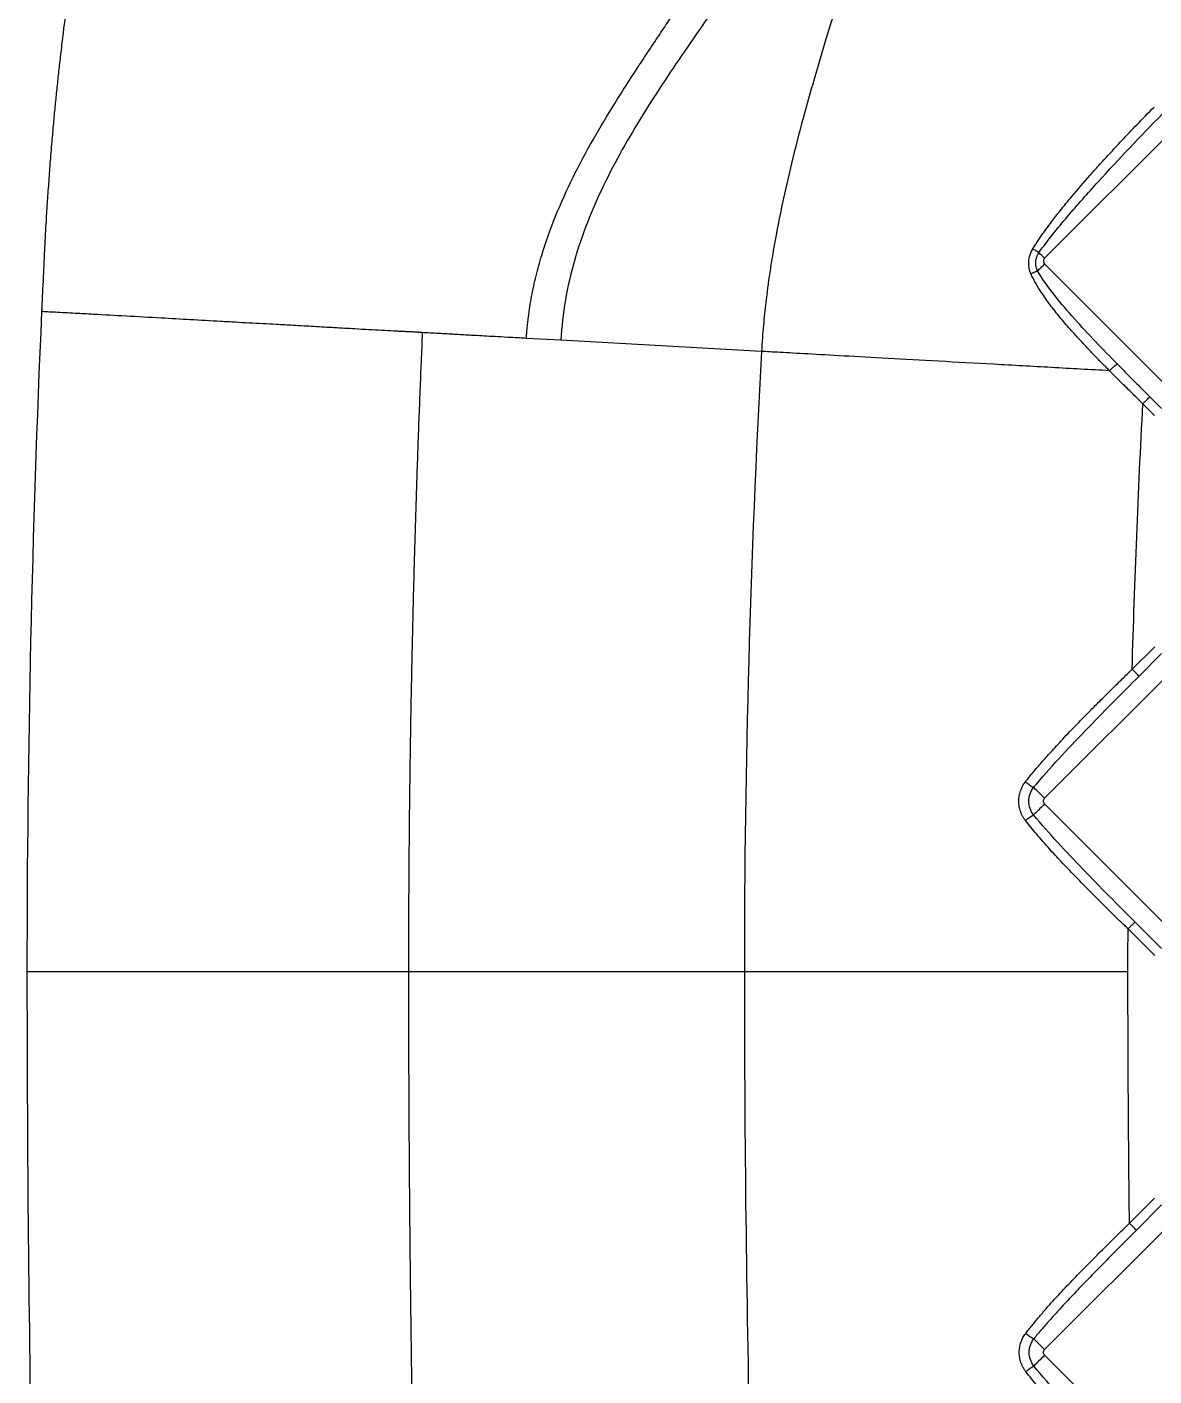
# Model space of a CAD drawing. Extents: x 525 to 613, y 487 to 635.
# Drawn here: x 551.92 to 557.6, y 545.08 to 551.88 of the extents above; entities that cross this region are included whole.
import ezdxf

# ---------------------------------------------------------------- set-up
doc = ezdxf.new("R2010")
doc.units = 0
doc.header["$MEASUREMENT"] = 0
doc.layers.add('1', color=4, linetype='Continuous')
doc.layers.add('STD TEST', color=3, linetype='Continuous')

# ---------------------------------------------------------------- blocks, each defined once
blk = doc.blocks.new('2023 VANGUARD')
at = {"layer": '1', "color": 3, "linetype": 'Continuous', "lineweight": 25}
for p, q in [((-11.251, -41.3205), (-11.9098, -41.9794)), ((-11.9098, -42.0076), (-11.251, -42.6665)), ((-14.3455, -42.3923), (-14.5201, -42.3826)), ((-13.3354, -42.4483), (-14.3455, -42.3923)), ((-11.4149, -42.7117), (-11.3556, -42.7711)), ((-11.3801, -42.6769), (-11.3207, -42.7362)), ((-11.3555, -43.9354), (-11.4688, -44.0487)), ((-11.3207, -43.9703), (-11.4339, -44.0835)), ((-11.251, -44.04), (-11.9098, -44.6989)), ((-11.9098, -44.7271), (-11.251, -45.386)), ((-11.4896, -45.3565), (-11.3555, -45.4906)), ((-11.4548, -45.3216), (-11.3207, -45.4557)), ((-15.1137, -45.5708), (-13.4219, -45.5708)), ((-11.3556, -46.7119), (-11.4823, -46.8387)), ((-11.3207, -46.7468), (-11.4474, -46.8735)), ((-11.251, -46.8165), (-11.9098, -47.4754)), ((-11.9098, -47.5036), (-11.251, -48.1625))]:
    blk.add_line(p, q, dxfattribs=at)
for points, knots in [([(-14.5201, -42.3825), (-14.5195, -42.3741), (-14.5183, -42.357), (-14.516, -42.331), (-14.5133, -42.304), (-14.509, -42.2678), (-14.5026, -42.2234), (-14.4905, -42.1535), (-14.4718, -42.0671), (-14.4345, -41.9315), (-14.3747, -41.7641), (-14.2571, -41.5054), (-14.1136, -41.2581), (-13.9803, -41.0509), (-13.9023, -40.9321), (-13.8463, -40.8477), (-13.7859, -40.7576), (-13.721, -40.6615), (-13.6587, -40.5689), (-13.5805, -40.4503), (-13.4905, -40.3082), (-13.403, -40.1545), (-13.3388, -40.0278), (-13.296, -39.9354), (-13.2545, -39.8366), (-13.2142, -39.7288), (-13.1784, -39.6237), (-13.15, -39.5386), (-13.1305, -39.4794), (-13.1137, -39.4284), (-13.0975, -39.3788), (-13.0865, -39.345), (-13.0811, -39.3286)], [0, 0, 0, 0, 0.007407, 0.015088, 0.023038, 0.031253, 0.047248, 0.062507, 0.093766, 0.125007, 0.186317, 0.249983, 0.374951, 0.437454, 0.466966, 0.499963, 0.526663, 0.562471, 0.60197, 0.624978, 0.687483, 0.749981, 0.780586, 0.812483, 0.839578, 0.874989, 0.9138, 0.937494, 0.954048, 0.968747, 0.984764, 1, 1, 1, 1]), ([(-12.9014, -39.5082), (-12.9117, -39.5406), (-12.9337, -39.6048), (-12.9707, -39.6998), (-13.0112, -39.7932), (-13.0549, -39.8853), (-13.1013, -39.9759), (-13.1665, -40.0951), (-13.2531, -40.2411), (-13.3632, -40.4126), (-13.4772, -40.5814), (-13.5933, -40.7488), (-13.7482, -40.9719), (-13.8996, -41.1975), (-14.0384, -41.431), (-14.1332, -41.6114), (-14.2154, -41.7978), (-14.2814, -41.9907), (-14.3274, -42.1894), (-14.3425, -42.3245), (-14.3455, -42.3923)], [0, 0, 0, 0, 0.0312482, 0.0624982, 0.0937482, 0.1249982, 0.1562482, 0.1874982, 0.2499982, 0.3124982, 0.3749982, 0.4374982, 0.4999982, 0.6249982, 0.6874982, 0.7499982, 0.8124982, 0.8749982, 0.9374982, 0.9999982, 0.9999982, 0.9999982, 0.9999982]), ([(-12.6571, -39.7525), (-12.6608, -39.7647), (-12.6679, -39.7886), (-12.6785, -39.8236), (-12.6888, -39.8573), (-12.6986, -39.8894), (-12.7081, -39.92), (-12.7171, -39.949), (-12.7256, -39.9764), (-12.7337, -40.0022), (-12.7413, -40.0263), (-12.7484, -40.0487), (-12.7549, -40.0695), (-12.761, -40.0885), (-12.7664, -40.1057), (-12.7714, -40.1212), (-12.7926, -40.1879), (-12.8347, -40.3192), (-12.8971, -40.5129), (-12.9592, -40.7084), (-13.0172, -40.8957), (-13.0724, -41.0809), (-13.1295, -41.2833), (-13.1961, -41.5409), (-13.2487, -41.7808), (-13.2866, -41.9975), (-13.3034, -42.1138), (-13.3144, -42.2025), (-13.3206, -42.2586), (-13.3263, -42.3183), (-13.3314, -42.3819), (-13.334, -42.4257), (-13.3354, -42.4483)], [0, 0, 0, 0, 0.01356, 0.026606, 0.03912, 0.051087, 0.062494, 0.073325, 0.083568, 0.093209, 0.102237, 0.110641, 0.11841, 0.125534, 0.132005, 0.137815, 0.142957, 0.207079, 0.28589, 0.362444, 0.428827, 0.498216, 0.571852, 0.656725, 0.786008, 0.836419, 0.892772, 0.911835, 0.931908, 0.953171, 0.975807, 1, 1, 1, 1]), ([(-16.8287, -40.6528), (-16.8303, -40.6652), (-16.8336, -40.6907), (-16.8386, -40.7285), (-16.8439, -40.7693), (-16.8503, -40.8201), (-16.8587, -40.8899), (-16.8683, -40.9713), (-16.8779, -41.0564), (-16.8864, -41.1371), (-16.8944, -41.2177), (-16.9026, -41.3028), (-16.9109, -41.3978), (-16.919, -41.4987), (-16.9267, -41.6019), (-16.9337, -41.7032), (-16.9408, -41.8167), (-16.9449, -41.8965), (-16.9473, -41.9416)], [0, 0, 0, 0, 0.0291, 0.059546, 0.088502, 0.124457, 0.178425, 0.251674, 0.314436, 0.377141, 0.439705, 0.502126, 0.575384, 0.66056, 0.736618, 0.815112, 0.895485, 1, 1, 1, 1]), ([(-11.9693, -41.9318), (-11.9654, -41.9257), (-11.9575, -41.9132), (-11.9451, -41.8944), (-11.9319, -41.8749), (-11.918, -41.8548), (-11.8984, -41.8275), (-11.87, -41.7894), (-11.8265, -41.7334), (-11.7629, -41.6555), (-11.6977, -41.5799), (-11.6348, -41.5094), (-11.5814, -41.4508), (-11.5172, -41.3819), (-11.4419, -41.3028), (-11.3876, -41.2471), (-11.3588, -41.2174)], [0, 0, 0, 0, 0.023003, 0.047021, 0.072045, 0.098067, 0.12508, 0.179135, 0.250059, 0.351317, 0.500137, 0.568373, 0.652591, 0.75265, 0.868463, 1, 1, 1, 1]), ([(-11.9387, -41.9505), (-11.8934, -41.8882), (-11.8445, -41.8282), (-11.7442, -41.7097), (-11.6924, -41.6514), (-11.5352, -41.4786), (-11.4272, -41.3657), (-11.3181, -41.2534)], [0, 0, 0, 0, 0.25, 0.25, 0.5, 0.5, 1, 1, 1, 1]), ([(-16.9473, -41.9416), (-16.9485, -41.968), (-16.9509, -42.0189), (-16.9555, -42.1207), (-16.9591, -42.1962), (-16.9614, -42.2472)], [0, 0, 0, 0, 0.259499, 0.4994, 1, 1, 1, 1]), ([(-11.9788, -42.0572), (-11.9797, -42.0552), (-11.9814, -42.0513), (-11.9836, -42.0452), (-11.9855, -42.039), (-11.9871, -42.0327), (-11.9889, -42.0231), (-11.9902, -42.0101), (-11.9899, -41.9937), (-11.9876, -41.9774), (-11.9839, -41.9632), (-11.9794, -41.9512), (-11.9748, -41.9412), (-11.9711, -41.9349), (-11.9693, -41.9318)], [0, 0, 0, 0, 0.049876, 0.099739, 0.149724, 0.199963, 0.250586, 0.374512, 0.499475, 0.624114, 0.748872, 0.833019, 0.91653, 1, 1, 1, 1]), ([(-11.9387, -41.9505), (-11.9435, -41.9478), (-11.9488, -41.9447), (-11.9593, -41.9383), (-11.9645, -41.9349), (-11.9693, -41.9318)], [0, 0, 0, 0, 0.5, 0.5, 1, 1, 1, 1]), ([(-11.9453, -42.0432), (-11.9462, -42.0414), (-11.9478, -42.0378), (-11.9498, -42.0322), (-11.9515, -42.0265), (-11.9528, -42.0206), (-11.9537, -42.0146), (-11.9542, -42.0085), (-11.9543, -42.0023), (-11.954, -41.9942), (-11.9526, -41.9842), (-11.9499, -41.9741), (-11.9457, -41.9626), (-11.9416, -41.9555), (-11.9387, -41.9505)], [0, 0, 0, 0, 0.061419, 0.12322, 0.18537, 0.247825, 0.310537, 0.373457, 0.436541, 0.499757, 0.624125, 0.749076, 0.820687, 1, 1, 1, 1]), ([(-11.9098, -41.9794), (-11.9104, -41.98), (-11.9116, -41.9813), (-11.913, -41.9835), (-11.9144, -41.9862), (-11.9154, -41.9896), (-11.9158, -41.9935), (-11.9154, -41.9974), (-11.9143, -42.0012), (-11.9125, -42.0047), (-11.9107, -42.0067), (-11.9098, -42.0076)], [0, 0, 0, 0, 0.083478, 0.166388, 0.250171, 0.374789, 0.500105, 0.62472, 0.750039, 0.874841, 1, 1, 1, 1]), ([(-11.9788, -42.0572), (-11.9736, -42.0545), (-11.9678, -42.0518), (-11.9562, -42.0469), (-11.9505, -42.0448), (-11.9453, -42.0432)], [0, 0, 0, 0, 0.5, 0.5, 1, 1, 1, 1]), ([(-11.9453, -42.0432), (-11.9396, -42.0375), (-11.9336, -42.0314), (-11.9216, -42.0194), (-11.9155, -42.0134), (-11.9098, -42.0076)], [0, 0, 0, 0, 0.5, 0.5, 1, 1, 1, 1]), ([(-11.5442, -42.5113), (-11.6176, -42.4365), (-11.6902, -42.3613), (-11.7936, -42.2455), (-11.827, -42.2066), (-11.8899, -42.1268), (-11.9198, -42.0862), (-11.9453, -42.0432)], [0, 0, 0, 0, 0.5, 0.5, 0.75, 0.75, 1, 1, 1, 1]), ([(-11.5831, -42.5455), (-11.589, -42.5397), (-11.601, -42.5275), (-11.6197, -42.5086), (-11.6411, -42.4868), (-11.6661, -42.4609), (-11.6936, -42.4322), (-11.7215, -42.4024), (-11.7483, -42.3733), (-11.7748, -42.3439), (-11.8094, -42.3042), (-11.8435, -42.2635), (-11.8756, -42.2223), (-11.8993, -42.1902), (-11.9213, -42.1585), (-11.9403, -42.129), (-11.9555, -42.1032), (-11.9679, -42.0801), (-11.9752, -42.0647), (-11.9788, -42.0572)], [0, 0, 0, 0, 0.038857, 0.080574, 0.125173, 0.182413, 0.25027, 0.312657, 0.375337, 0.437013, 0.500455, 0.625404, 0.689872, 0.75001, 0.816182, 0.874576, 0.918189, 0.959989, 1, 1, 1, 1]), ([(-15.044, -42.3535), (-15.0461, -42.3534), (-15.0504, -42.353), (-15.0575, -42.3525), (-15.0654, -42.3519), (-15.0743, -42.3514), (-15.0841, -42.3508), (-15.0951, -42.3503), (-15.1089, -42.3496), (-15.1257, -42.3488), (-15.1458, -42.3479), (-15.167, -42.3469), (-15.2176, -42.3442), (-15.288, -42.3404), (-15.3909, -42.3347), (-15.4826, -42.3294), (-15.5871, -42.3234), (-15.6856, -42.3178), (-15.7726, -42.3131), (-15.8471, -42.3092), (-15.9158, -42.3055), (-15.9865, -42.3015), (-16.0844, -42.296), (-16.209, -42.289), (-16.3685, -42.28), (-16.5321, -42.271), (-16.6768, -42.2629), (-16.7959, -42.2565), (-16.8669, -42.2528), (-16.9125, -42.2504), (-16.929, -42.2494), (-16.942, -42.2487), (-16.9516, -42.248), (-16.9576, -42.2476), (-16.9605, -42.2473), (-16.9614, -42.2472)], [0, 0, 0, 0, 0.009722, 0.020026, 0.030923, 0.042423, 0.054537, 0.067274, 0.080647, 0.09991, 0.11938, 0.138495, 0.157276, 0.248674, 0.292998, 0.353123, 0.407516, 0.459509, 0.500189, 0.531258, 0.562288, 0.592596, 0.624466, 0.689033, 0.749985, 0.822288, 0.889775, 0.928207, 0.970879, 0.979476, 0.986551, 0.992127, 0.996219, 0.99884, 1, 1, 1, 1]), ([(-15.044, -42.3535), (-15.0461, -42.4022), (-15.0502, -42.4996), (-15.0561, -42.6457), (-15.0618, -42.7919), (-15.0671, -42.938), (-15.0721, -43.0842), (-15.0769, -43.2304), (-15.0813, -43.3766), (-15.0855, -43.5228), (-15.0894, -43.669), (-15.093, -43.8153), (-15.0963, -43.9615), (-15.0993, -44.1078), (-15.1021, -44.254), (-15.1045, -44.4003), (-15.1067, -44.5466), (-15.1086, -44.6929), (-15.1102, -44.8392), (-15.1115, -44.9855), (-15.1125, -45.1318), (-15.1132, -45.2781), (-15.1136, -45.4245), (-15.1137, -45.522), (-15.1137, -45.5708)], [0, 0, 0, 0, 0.045465, 0.090929, 0.136391, 0.181851, 0.22731, 0.272767, 0.318224, 0.363679, 0.409133, 0.454586, 0.500038, 0.54549, 0.590941, 0.636392, 0.681843, 0.727293, 0.772744, 0.818194, 0.863645, 0.909096, 0.954548, 1, 1, 1, 1]), ([(-14.5201, -42.3824), (-14.5319, -42.3818), (-14.5579, -42.3803), (-14.606, -42.3778), (-14.6604, -42.375), (-14.7173, -42.3717), (-14.7772, -42.3684), (-14.844, -42.3648), (-14.9226, -42.3602), (-14.9893, -42.3566), (-15.031, -42.3543), (-15.044, -42.3535)], [0, 0, 0, 0, 0.067191, 0.149286, 0.275397, 0.37843, 0.475272, 0.618217, 0.761163, 0.925667, 1, 1, 1, 1]), ([(-11.5831, -42.5455), (-11.6795, -42.5402), (-11.7772, -42.5348), (-11.9723, -42.524), (-12.0697, -42.5186), (-12.2604, -42.508), (-12.3536, -42.5028), (-12.5324, -42.4929), (-12.6178, -42.4881), (-12.7777, -42.4793), (-12.8522, -42.4751), (-12.9876, -42.4676), (-13.0485, -42.4642), (-13.1558, -42.4583), (-13.202, -42.4557), (-13.2796, -42.4514), (-13.311, -42.4497), (-13.3354, -42.4483)], [0, 0, 0, 0, 0.125, 0.125, 0.25, 0.25, 0.375, 0.375, 0.5, 0.5, 0.625, 0.625, 0.75, 0.75, 0.875, 0.875, 1, 1, 1, 1]), ([(-11.5831, -42.5455), (-11.5793, -42.5418), (-11.5751, -42.5378), (-11.5668, -42.53), (-11.5626, -42.5262), (-11.5553, -42.5197), (-11.5521, -42.517), (-11.5471, -42.5131), (-11.5453, -42.5119), (-11.5442, -42.5113)], [0, 0, 0, 0, 0.25, 0.25, 0.5, 0.5, 0.75, 0.75, 1, 1, 1, 1]), ([(-11.5442, -42.5113), (-11.5333, -42.5224), (-11.5116, -42.5445), (-11.4788, -42.5777), (-11.446, -42.6108), (-11.413, -42.6438), (-11.3911, -42.6658), (-11.3801, -42.6769)], [0, 0, 0, 0, 0.199897, 0.399829, 0.599813, 0.799865, 1, 1, 1, 1]), ([(-11.4149, -42.7117), (-11.4232, -42.7037), (-11.4396, -42.6876), (-11.4641, -42.6636), (-11.4884, -42.6398), (-11.5124, -42.616), (-11.5362, -42.5924), (-11.5598, -42.569), (-11.5754, -42.5533), (-11.5831, -42.5455)], [0, 0, 0, 0, 0.1460014, 0.2909836, 0.4349289, 0.57782, 0.7196398, 0.8603718, 1, 1, 1, 1]), ([(-11.4149, -42.7117), (-11.4111, -42.7079), (-11.4071, -42.7039), (-11.3992, -42.696), (-11.3954, -42.6922), (-11.3888, -42.6856), (-11.386, -42.6828), (-11.382, -42.6788), (-11.3807, -42.6775), (-11.3801, -42.6769)], [0, 0, 0, 0, 0.25, 0.25, 0.5, 0.5, 0.75, 0.75, 1, 1, 1, 1]), ([(-12.006, -44.6155), (-11.9997, -44.6076), (-11.9869, -44.5915), (-11.9671, -44.5674), (-11.9465, -44.5429), (-11.9252, -44.5181), (-11.903, -44.4928), (-11.8677, -44.4533), (-11.8157, -44.3973), (-11.7567, -44.3357), (-11.7039, -44.2817), (-11.6599, -44.2373), (-11.6144, -44.1918), (-11.5672, -44.1451), (-11.5185, -44.0972), (-11.4855, -44.065), (-11.4688, -44.0487)], [0, 0, 0, 0, 0.039221, 0.079433, 0.120634, 0.162825, 0.206001, 0.250159, 0.367206, 0.500185, 0.577361, 0.65704, 0.739186, 0.823757, 0.91071, 1, 1, 1, 1]), ([(-11.9652, -44.6434), (-11.8833, -44.5461), (-11.7954, -44.4523), (-11.6166, -44.2668), (-11.5255, -44.1751), (-11.4339, -44.0835)], [0, 0, 0, 0, 0.5, 0.5, 1, 1, 1, 1]), ([(-11.4339, -44.0835), (-11.4345, -44.0829), (-11.4358, -44.0816), (-11.4399, -44.0775), (-11.4427, -44.0748), (-11.4492, -44.0682), (-11.4531, -44.0644), (-11.4609, -44.0565), (-11.465, -44.0525), (-11.4688, -44.0487)], [0, 0, 0, 0, 0.25, 0.25, 0.5, 0.5, 0.75, 0.75, 1, 1, 1, 1]), ([(-12.0063, -44.8105), (-12.0079, -44.8085), (-12.0109, -44.8045), (-12.015, -44.7984), (-12.0189, -44.792), (-12.0224, -44.7855), (-12.0257, -44.7787), (-12.0286, -44.7718), (-12.0333, -44.7589), (-12.0382, -44.7394), (-12.0403, -44.713), (-12.0381, -44.6866), (-12.0327, -44.6652), (-12.0263, -44.6489), (-12.0205, -44.6372), (-12.0138, -44.6259), (-12.0086, -44.619), (-12.006, -44.6155)], [0, 0, 0, 0, 0.035899, 0.071604, 0.107197, 0.142765, 0.178393, 0.214166, 0.25017, 0.375061, 0.50005, 0.625019, 0.749906, 0.812728, 0.875046, 0.937318, 1, 1, 1, 1]), ([(-12.006, -44.6155), (-11.9994, -44.621), (-11.9917, -44.6268), (-11.977, -44.6369), (-11.9702, -44.641), (-11.9652, -44.6434)], [0, 0, 0, 0, 0.5, 0.5, 1, 1, 1, 1]), ([(-11.9655, -44.7828), (-11.9808, -44.7632), (-11.9891, -44.7385), (-11.989, -44.6877), (-11.9806, -44.663), (-11.9652, -44.6434)], [0, 0, 0, 0, 0.5, 0.5, 1, 1, 1, 1]), ([(-11.9652, -44.6434), (-11.9586, -44.65), (-11.9501, -44.6585), (-11.931, -44.6776), (-11.9204, -44.6882), (-11.9098, -44.6989)], [0, 0, 0, 0, 0.5, 0.5, 1, 1, 1, 1]), ([(-11.9098, -44.7271), (-11.9135, -44.7234), (-11.9157, -44.7182), (-11.9157, -44.7078), (-11.9135, -44.7026), (-11.9098, -44.6989)], [0, 0, 0, 0, 0.5, 0.5, 1, 1, 1, 1]), ([(-11.9098, -44.7271), (-11.9205, -44.7378), (-11.9312, -44.7485), (-11.9504, -44.7677), (-11.9589, -44.7762), (-11.9655, -44.7828)], [0, 0, 0, 0, 0.5, 0.5, 1, 1, 1, 1]), ([(-12.0063, -44.8105), (-11.9997, -44.805), (-11.992, -44.7992), (-11.9773, -44.7892), (-11.9705, -44.7852), (-11.9655, -44.7828)], [0, 0, 0, 0, 0.5, 0.5, 1, 1, 1, 1]), ([(-11.4896, -45.3565), (-11.49, -45.3561), (-11.4907, -45.3554), (-11.4921, -45.3541), (-11.4946, -45.3516), (-11.4995, -45.3468), (-11.5094, -45.3372), (-11.5291, -45.3179), (-11.5685, -45.2793), (-11.625, -45.2235), (-11.6918, -45.1567), (-11.7591, -45.088), (-11.8237, -45.0206), (-11.8773, -44.9627), (-11.9181, -44.9167), (-11.9491, -44.8807), (-11.9785, -44.8455), (-11.9972, -44.822), (-12.0063, -44.8105)], [0, 0, 0, 0, 0.001963, 0.003911, 0.007821, 0.015641, 0.031281, 0.062559, 0.125109, 0.250182, 0.377607, 0.500224, 0.633067, 0.750012, 0.815768, 0.879357, 0.940769, 1, 1, 1, 1]), ([(-11.4548, -45.3216), (-11.5428, -45.2335), (-11.6307, -45.1451), (-11.8027, -44.9665), (-11.8868, -44.8767), (-11.9655, -44.7828)], [0, 0, 0, 0, 0.5, 0.5, 1, 1, 1, 1]), ([(-11.4896, -45.3565), (-11.4858, -45.3527), (-11.4818, -45.3486), (-11.4739, -45.3407), (-11.4701, -45.3369), (-11.4635, -45.3303), (-11.4608, -45.3276), (-11.4567, -45.3235), (-11.4554, -45.3222), (-11.4548, -45.3216)], [0, 0, 0, 0, 0.25, 0.25, 0.5, 0.5, 0.75, 0.75, 1, 1, 1, 1]), ([(-17.0351, -45.5708), (-16.9487, -45.5708), (-16.8564, -45.5708), (-16.6627, -45.5708), (-16.5616, -45.5708), (-16.3559, -45.5708), (-16.2515, -45.5708), (-16.0465, -45.5708), (-15.946, -45.5708), (-15.756, -45.5708), (-15.6667, -45.5708), (-15.5048, -45.5708), (-15.4324, -45.5708), (-15.3074, -45.5708), (-15.2548, -45.5708), (-15.1698, -45.5708), (-15.1372, -45.5708), (-15.1137, -45.5708)], [0, 0, 0, 0, 0.125, 0.125, 0.25, 0.25, 0.375, 0.375, 0.5, 0.5, 0.625, 0.625, 0.75, 0.75, 0.875, 0.875, 1, 1, 1, 1]), ([(-15.1137, -45.5708), (-15.1137, -45.6271), (-15.1137, -45.7398), (-15.1133, -45.909), (-15.1128, -46.0785), (-15.1121, -46.2482), (-15.1111, -46.4182), (-15.11, -46.5885), (-15.1086, -46.759), (-15.107, -46.9298), (-15.1052, -47.1008), (-15.1032, -47.2721), (-15.1009, -47.4436), (-15.0985, -47.6154), (-15.0958, -47.7874), (-15.0929, -47.9597), (-15.0898, -48.1322), (-15.0864, -48.305), (-15.0828, -48.478), (-15.0791, -48.6513), (-15.075, -48.8248), (-15.0708, -48.9985), (-15.0663, -49.1725), (-15.0616, -49.3468), (-15.0567, -49.5212), (-15.0515, -49.6959), (-15.0462, -49.8709), (-15.0424, -49.9876), (-15.0405, -50.046)], [0, 0, 0, 0, 0.037728, 0.0755152, 0.1133613, 0.1512665, 0.1892305, 0.2272535, 0.2653353, 0.3034758, 0.3416751, 0.3799331, 0.4182497, 0.4566249, 0.4950586, 0.5335508, 0.5721014, 0.6107104, 0.6493777, 0.6881033, 0.7268871, 0.7657291, 0.8046293, 0.8435875, 0.8826037, 0.9216779, 0.96081, 1, 1, 1, 1]), ([(-13.4219, -45.5708), (-13.3956, -45.5708), (-13.3612, -45.5708), (-13.275, -45.5708), (-13.2232, -45.5708), (-13.1026, -45.5708), (-13.0339, -45.5708), (-12.8812, -45.5708), (-12.7973, -45.5708), (-12.6178, -45.5708), (-12.5222, -45.5708), (-12.3234, -45.5708), (-12.2203, -45.5708), (-12.0114, -45.5708), (-11.9056, -45.5708), (-11.6956, -45.5708), (-11.5915, -45.5708), (-11.4901, -45.5708)], [0, 0, 0, 0, 0.125, 0.125, 0.25, 0.25, 0.375, 0.375, 0.5, 0.5, 0.625, 0.625, 0.75, 0.75, 0.875, 0.875, 1, 1, 1, 1]), ([(-12.0052, -47.3935), (-12, -47.3868), (-11.9895, -47.3733), (-11.9732, -47.3531), (-11.9564, -47.3326), (-11.939, -47.3118), (-11.921, -47.2908), (-11.9025, -47.2695), (-11.8702, -47.2331), (-11.8208, -47.1794), (-11.7553, -47.1109), (-11.6871, -47.0412), (-11.6195, -46.9734), (-11.5623, -46.9169), (-11.52, -46.8755), (-11.4972, -46.8532), (-11.4857, -46.842), (-11.4823, -46.8387)], [0, 0, 0, 0, 0.03359, 0.067897, 0.10292, 0.138659, 0.175114, 0.212282, 0.250164, 0.367409, 0.50019, 0.622814, 0.750026, 0.874955, 0.937458, 0.981326, 1, 1, 1, 1]), ([(-11.4474, -46.8735), (-11.4586, -46.8847), (-11.4809, -46.907), (-11.5142, -46.9405), (-11.5475, -46.974), (-11.5807, -47.0076), (-11.6137, -47.0411), (-11.6467, -47.0748), (-11.6795, -47.1084), (-11.7232, -47.1537), (-11.7773, -47.2105), (-11.8347, -47.2722), (-11.8839, -47.3267), (-11.9252, -47.3738), (-11.9516, -47.4052), (-11.9645, -47.4206)], [0, 0, 0, 0, 0.062703, 0.125337, 0.187906, 0.250413, 0.312864, 0.375263, 0.437614, 0.499922, 0.625846, 0.749933, 0.835952, 0.919302, 1, 1, 1, 1]), ([(-11.4474, -46.8735), (-11.4481, -46.8729), (-11.4494, -46.8716), (-11.4534, -46.8676), (-11.4562, -46.8648), (-11.4628, -46.8582), (-11.4666, -46.8544), (-11.4745, -46.8465), (-11.4785, -46.8425), (-11.4823, -46.8387)], [0, 0, 0, 0, 0.25, 0.25, 0.5, 0.5, 0.75, 0.75, 1, 1, 1, 1]), ([(-12.0048, -47.5855), (-12.0062, -47.5835), (-12.0092, -47.5796), (-12.0132, -47.5735), (-12.017, -47.5673), (-12.0205, -47.5608), (-12.0236, -47.5542), (-12.0265, -47.5474), (-12.0312, -47.5347), (-12.036, -47.5155), (-12.0381, -47.4896), (-12.0361, -47.4636), (-12.0309, -47.4426), (-12.0248, -47.4265), (-12.0192, -47.4149), (-12.0128, -47.4038), (-12.0077, -47.397), (-12.0052, -47.3935)], [0, 0, 0, 0, 0.035886, 0.071582, 0.107172, 0.142739, 0.178368, 0.214142, 0.250144, 0.37497, 0.49989, 0.624829, 0.749771, 0.812666, 0.875035, 0.93733, 1, 1, 1, 1]), ([(-12.0052, -47.3935), (-11.9986, -47.3988), (-11.991, -47.4045), (-11.9764, -47.4143), (-11.9696, -47.4182), (-11.9645, -47.4206)], [0, 0, 0, 0, 0.5, 0.5, 1, 1, 1, 1]), ([(-11.9642, -47.558), (-11.9792, -47.5387), (-11.9874, -47.5143), (-11.9875, -47.4644), (-11.9795, -47.44), (-11.9645, -47.4206)], [0, 0, 0, 0, 0.5, 0.5, 1, 1, 1, 1]), ([(-11.9645, -47.4206), (-11.9579, -47.4273), (-11.9495, -47.4357), (-11.9307, -47.4545), (-11.9203, -47.4649), (-11.9098, -47.4754)], [0, 0, 0, 0, 0.5, 0.5, 1, 1, 1, 1]), ([(-11.9098, -47.5036), (-11.9135, -47.4999), (-11.9157, -47.4947), (-11.9157, -47.4843), (-11.9135, -47.4791), (-11.9098, -47.4754)], [0, 0, 0, 0, 0.5, 0.5, 1, 1, 1, 1]), ([(-11.9098, -47.5036), (-11.9202, -47.514), (-11.9305, -47.5243), (-11.9492, -47.543), (-11.9576, -47.5514), (-11.9642, -47.558)], [0, 0, 0, 0, 0.5, 0.5, 1, 1, 1, 1]), ([(-12.0048, -47.5855), (-11.9983, -47.5802), (-11.9906, -47.5744), (-11.976, -47.5646), (-11.9693, -47.5606), (-11.9642, -47.558)], [0, 0, 0, 0, 0.5, 0.5, 1, 1, 1, 1]), ([(-11.4574, -48.1652), (-11.4667, -48.1561), (-11.4853, -48.138), (-11.5129, -48.111), (-11.5401, -48.0843), (-11.5669, -48.0579), (-11.5932, -48.0318), (-11.619, -48.0061), (-11.6444, -47.9807), (-11.6693, -47.9557), (-11.6937, -47.9309), (-11.7176, -47.9065), (-11.758, -47.865), (-11.8116, -47.809), (-11.8683, -47.7474), (-11.9115, -47.6986), (-11.9443, -47.6603), (-11.9754, -47.6228), (-11.9951, -47.5978), (-12.0048, -47.5855)], [0, 0, 0, 0, 0.048841, 0.09703, 0.144561, 0.191425, 0.237615, 0.283125, 0.327948, 0.372079, 0.41551, 0.458236, 0.500252, 0.632965, 0.750004, 0.815743, 0.879325, 0.940745, 1, 1, 1, 1]), ([(-11.4225, -48.1304), (-11.516, -48.0369), (-11.6093, -47.943), (-11.7917, -47.7534), (-11.881, -47.658), (-11.9642, -47.558)], [0, 0, 0, 0, 0.5, 0.5, 1, 1, 1, 1])]:
    blk.add_open_spline(points, degree=3, knots=knots, dxfattribs=at)
for points in [[(-11.9098, -41.9794), (-11.9191, -41.9701), (-11.9291, -41.9601), (-11.9387, -41.9505)], [(-16.9614, -42.2472), (-17.0104, -43.3517), (-17.0351, -44.4595), (-17.0351, -45.5708)], [(-13.3354, -42.4483), (-13.3929, -43.4863), (-13.4219, -44.5271), (-13.4219, -45.5708)], [(-11.4688, -44.0487), (-11.4563, -43.6025), (-11.4383, -43.1568), (-11.4149, -42.7117)], [(-11.4901, -45.5708), (-11.4901, -45.4993), (-11.4899, -45.4279), (-11.4896, -45.3565)], [(-17.0351, -45.5708), (-17.035, -47.249), (-17.0044, -48.9231), (-16.9435, -50.5931)], [(-13.4219, -45.5708), (-13.4219, -47.1285), (-13.3877, -48.6868), (-13.317, -50.2457)], [(-11.4823, -46.8387), (-11.4875, -46.4161), (-11.49, -45.9935), (-11.4901, -45.5708)]]:
    blk.add_open_spline(points, degree=3, dxfattribs=at)
blk = doc.blocks.new('2026 Vanguard')
at = {"layer": 'STD TEST', "color": 1}
blk.add_blockref('2023 VANGUARD', (44.1613, 88.209), dxfattribs=at)

msp = doc.modelspace()

# ---------------------------------------------------------------- block references
at = {"layer": '1'}
msp.add_blockref('2026 Vanguard', (524.7985, 504.4821), dxfattribs=at)

doc.saveas('drawing.dxf')
